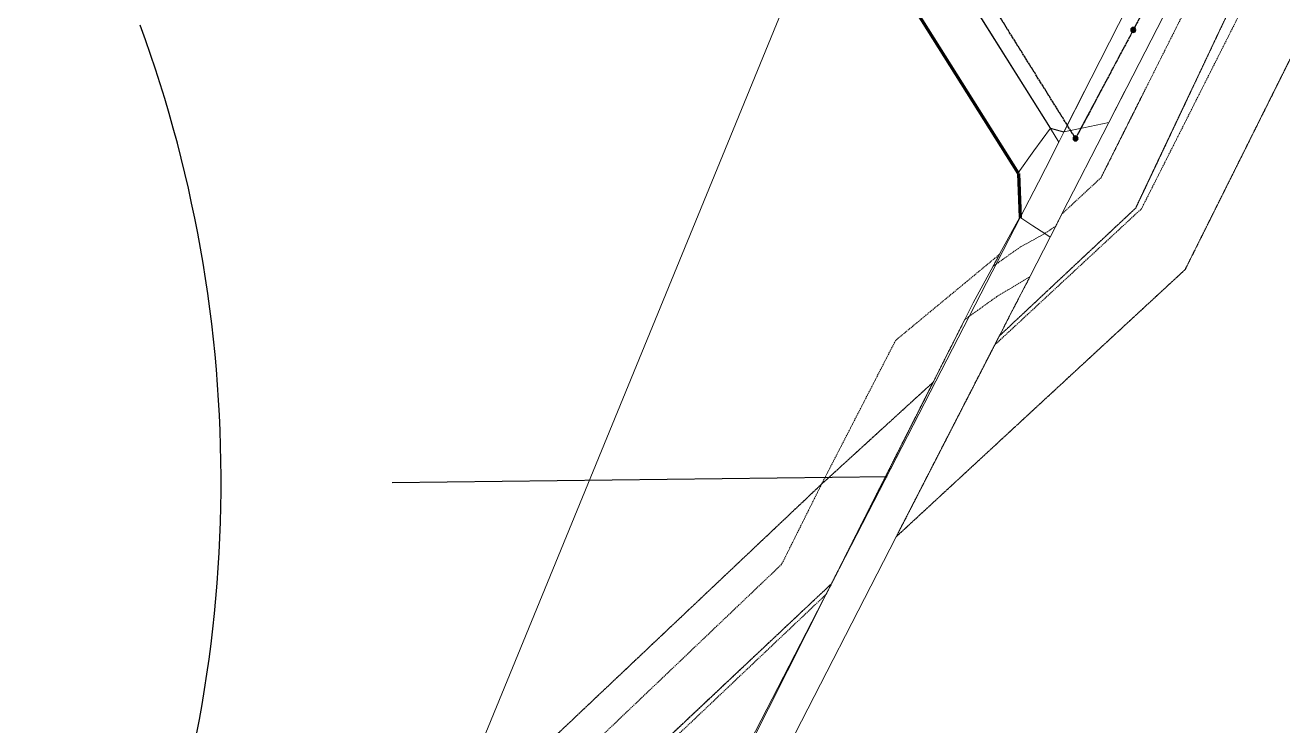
# Model space of a CAD drawing. Extents: x 294483 to 298733, y 6233899 to 6239242.
# Drawn here: x 296886.8 to 297382.7, y 6236645.3 to 6236921.4 of the extents above; entities that cross this region are included whole.
import ezdxf
from ezdxf.enums import TextEntityAlignment as Align

# ---------------------------------------------------------------- set-up
doc = ezdxf.new("R2010")
doc.units = 0
for name, pattern in [('Cable Exist OH', [1, 1, 0]), ('DASHED', [0.75, 0.5, -0.25]), ('HIDDEN', [9.525, 6.35, -3.175]), ('HIDDEN2', [0.1875, 0.125, -0.0625])]:
    doc.linetypes.add(name, pattern=pattern)
for name, color, linetype, lineweight in [('Cadastre Easements_SP_EXT', 9, 'Continuous', 5), ('Cadastre Land Parcels_SP_EXT', 9, 'Continuous', 5), ('Cadastre Other Property_SP_EXT', 9, 'HIDDEN', 5), ('Cadastre Roads_SP_EXT', 94, 'Continuous', 15)]:
    doc.layers.add(name, color=color, linetype=linetype, lineweight=lineweight)
doc.layers.add('Mains_HV_EXT', color=1, linetype='Continuous', lineweight=25, true_color=0xff0000)
doc.layers.add('Notes', color=7, linetype='Continuous')
doc.layers.add('SupportsOH_SP_TR_HV_LV_SL_EXT', color=7, linetype='Continuous')
doc.styles.add('POLE_LABEL', font='arial.ttf')
doc.styles.get("Standard").update_dxf_attribs({"font": 'isocp.shx'})

# ---------------------------------------------------------------- blocks, each defined once
blk = doc.blocks.new('POLE_EXT')
blk.add_hatch(color=256).paths.add_polyline_path([(-1, 0, 1), (1, 0, 1)])
blk.add_lwpolyline([(-1, 0, 1), (1, 0, 1)], format="xyb", close=True)
for tag, height, flags, p in [('pNumber', 2.5, 8, (-17.84, 2.07)), ('OWNED_BY', 0.2, 9, (1.35, -0.4)), ('PARENT', 0.2, 9, (1.35, -0.6)), ('SPECIAL_USE', 0.2, 9, (1.35, -0.8)), ('STATE', 0.2, 9, (1.35, -1)), ('USAGE', 0.2, 9, (1.35, -1.2)), ('cLV', 0.2, 9, (1.35, -1.4)), ('hDepth', 0.2, 9, (1.35, -1.6)), ('hDia', 0.2, 9, (1.35, -1.8)), ('cHV', 0.2, 9, (1.35, -2)), ('LBRACKET', 0.2, 9, (1.35, -2.2)), ('LExisting', 0.2, 9, (1.35, -2.4)), ('LANTNUMBER', 0.2, 9, (1.35, -2.6)), ('LOther', 0.2, 9, (1.35, -2.8)), ('LRemove', 0.2, 9, (1.35, -3)), ('LEGEND', 0.2, 9, (1.35, -3.2)), ('cLinedev', 0.2, 9, (1.35, -3.4)), ('LOCATION', 0.2, 9, (1.35, -3.6)), ('pExisting', 0.2, 9, (1.35, -3.8)), ('PFNUMBER', 0.2, 9, (1.35, -4)), ('NEWPFNUMBER', 0.2, 9, (1.35, -4.2)), ('pFooting', 0.2, 9, (1.35, -4.4)), ('pNew', 0.2, 9, (1.35, -4.6)), ('pRelocate', 0.2, 9, (1.35, -5)), ('pRemove', 0.2, 9, (1.35, -5.2)), ('pReplace', 0.2, 9, (1.35, -5.4)), ('pStay', 0.2, 9, (1.35, -5.6)), ('pType', 0.2, 9, (1.35, -5.8)), ('cspan', 0.2, 9, (1.35, -6)), ('STREETNAME', 0.2, 9, (1.35, -6.2)), ('SUBURB', 0.2, 9, (1.35, -6.4)), ('NOTES', 0.2, 9, (1.35, -6.6)), ('MAINTAINED_BY', 0.2, 9, (1.36, -6.81)), ('OPERATED_BY', 0.2, 9, (1.36, -7.01))]:
    blk.add_attdef(tag, text='', height=height, dxfattribs=dict(flags=flags)).set_placement(p, align=Align.MIDDLE_LEFT)
at = {"style": 'POLE_LABEL'}
for tag, height, flags, p in [('STRUCTURE_PLANT_NUMBER', 0.2, 9, (1.35, 0.03)), ('ASSET_NUM', 2.5, 8, (2, 2)), ('STREET_CODE', 0.2, 9, (1.35, -0.2))]:
    blk.add_attdef(tag, text='', height=height, dxfattribs=dict(at, flags=flags)).set_placement(p, align=Align.MIDDLE_LEFT)
at = {"flags": 1}
blk.add_attdef('Z', (1.35, -7.33), '', height=0.2, dxfattribs=at)

msp = doc.modelspace()

# ---------------------------------------------------------------- linework, layer by layer
at = {"layer": 'Cadastre Easements_SP_EXT', "linetype": 'DASHED'}
for points in [[(297533.31353, 6237293.89249), (297402.07684, 6237047.92571), (297404.03356, 6237045.53684), (297399.21967, 6237034.47582), (297395.98812, 6237024.58554), (297394.19782, 6237027.04886), (297311.02711, 6236861.3255), (297295.64647, 6236847.05305), (297293.17622, 6236842.24284), (297288.83128, 6236839.27227), (297279.26864, 6236834.04938), (297268.49716, 6236826.43242), (297271.05916, 6236831.13616), (297230.06481, 6236797.24178), (297200.86378, 6236740.57507), (297185.11871, 6236709.00183), (297046.42607, 6236576.87183)], [(297028.88637, 6236532.631), (297202.66079, 6236697.1676), (297204.75969, 6236701.32449), (297217.14618, 6236725.85921), (297244.84969, 6236780.73129), (297257.31496, 6236805.42182), (297269.97693, 6236814.51249), (297283.02669, 6236822.29565), (297275.99878, 6236808.81697), (297270.94447, 6236798.97712), (297269.11521, 6236795.41793), (297326.99681, 6236849.09525), (297407.51787, 6237008.72534), (297403.0301, 6237014.89933), (297401.31749, 6237017.25574), (297404.59383, 6237027.11118), (297409.89787, 6237038.37865), (297416.67692, 6237030.10512), (297546.17286, 6237273.42831)], [(297028.88637, 6236532.63106), (297202.66079, 6236697.16766), (297204.75969, 6236701.32455), (297217.14618, 6236725.85927), (297244.84969, 6236780.73135), (297257.31495, 6236805.42189), (297269.97693, 6236814.51255), (297283.02669, 6236822.29571), (297275.99878, 6236808.81704), (297270.94446, 6236798.97718), (297269.11521, 6236795.418), (297326.99681, 6236849.09531), (297350.32574, 6236895.34409)], [(297328.09981, 6236895.34409), (297311.02711, 6236861.32556), (297295.64647, 6236847.05311), (297293.17622, 6236842.2429), (297288.83128, 6236839.27233), (297279.26863, 6236834.04944), (297268.49716, 6236826.43248), (297271.05916, 6236831.13622), (297230.0648, 6236797.24184), (297200.86378, 6236740.57513), (297185.11871, 6236709.00189), (297046.42607, 6236576.8719)], [(297346.47217, 6236895.34409), (297326.87367, 6236853.9157), (297324.69601, 6236849.33357), (297270.94446, 6236798.97718), (297269.11521, 6236795.418), (297242.37036, 6236743.36349), (297230.28683, 6236719.84586), (297344.2026, 6236825.11805), (297379.25223, 6236895.34409)], [(296167.4161, 6235622.158), (296241.74002, 6235788.67015), (296241.74002, 6235788.67015), (296249.68894, 6235806.12718), (296272.82916, 6235825.83741), (296279.82613, 6235831.79867), (296302.84559, 6235851.23948), (296325.49133, 6235872.41886), (296483.1225, 6236022.67004), (296635.73875, 6236170.22158), (296938.47632, 6236450.61032), (297031.01751, 6236538.0656), (297131.76037, 6236632.73186), (297204.75969, 6236701.32455), (297217.14618, 6236725.85927), (297244.84969, 6236780.73135), (297200.86378, 6236740.57513), (297057.59702, 6236605.20125), (296904.07902, 6236460.04334), (296634.66928, 6236208.953), (296263.47989, 6235855.97373), (296227.9627, 6235824.53964), (296225.61408, 6235822.46087), (296146.8448, 6235650.83187)]]:
    msp.add_lwpolyline(points, dxfattribs=at)
msp.add_lwpolyline([(297344.2026, 6236825.11798), (297424.31033, 6236985.62321), (297407.51787, 6237008.72534), (297403.0301, 6237014.89933), (297326.87368, 6236853.91563), (297324.69601, 6236849.33351), (297270.94447, 6236798.97712), (297269.11521, 6236795.41793), (297242.37036, 6236743.36342), (297230.28684, 6236719.8458), (297344.2026, 6236825.11798)], close=True, dxfattribs=at)
at = {"layer": 'Cadastre Land Parcels_SP_EXT', "linetype": 'Continuous'}
msp.add_lwpolyline([(297416.94511, 6237490.69837), (297362.0554, 6237357.161), (297215.64452, 6237000.94214), (297291.07537, 6236880.78575), (297296.41348, 6236879.39522), (297389.84625, 6237062.85208), (297544.17252, 6236851.83579), (297550.99604, 6236883.86688), (297676.31335, 6237066.3376), (297682.73575, 6237056.16451), (297683.03219, 6237056.5976), (297416.94511, 6237490.69837)], close=True, dxfattribs=at)
for points in [[(297390.64204, 6237031.94), (297373.68704, 6236998.89397), (297314.13804, 6236883.04), (297295.64702, 6236847.05302), (297293.17601, 6236842.24296), (297290.92803, 6236837.86696), (297283.14601, 6236822.52403), (297283.02703, 6236822.29604), (297275.99902, 6236808.81701), (297270.94498, 6236798.97702), (297269.115, 6236795.41801), (297242.37, 6236743.36298), (297230.28698, 6236719.84601), (297140.66797, 6236545.41798)], [(296882.64079, 6236465.92283), (296904.07903, 6236460.04324), (296919.82344, 6236455.72527), (296938.47637, 6236450.61037), (296942.40081, 6236449.53289), (296990.01819, 6236436.47265), (297006.70422, 6236431.89729), (296985.30883, 6236355.56492), (297027.8249, 6236350.87534), (297202.66077, 6236697.16774), (297204.75982, 6236701.32458), (297217.14617, 6236725.85923), (297244.84958, 6236780.73137), (297257.3149, 6236805.42183), (297260.64186, 6236812.01101), (297268.49711, 6236826.43245), (297271.05911, 6236831.13634), (297279.0578, 6236845.82244), (297278.31333, 6236863.16796), (297258.06425, 6236895.34409)], [(297320.46232, 6236895.34409), (297314.13804, 6236883.04006), (297295.64702, 6236847.05309), (297293.176, 6236842.24302), (297290.92803, 6236837.86702), (297283.14601, 6236822.52409), (297283.02703, 6236822.2961), (297275.99902, 6236808.81707), (297270.94498, 6236798.97709), (297269.11499, 6236795.41808), (297242.37, 6236743.36305), (297230.28698, 6236719.84608), (297140.66797, 6236545.41804)], [(297281.93608, 6236895.34409), (297291.07536, 6236880.78581), (297296.41348, 6236879.39528), (297304.53605, 6236895.34409)]]:
    msp.add_lwpolyline(points, dxfattribs=at)
at = {"layer": 'Cadastre Other Property_SP_EXT', "linetype": 'HIDDEN2'}
for points in [[(297424.31007, 6236985.62301), (297403.03003, 6237014.89902), (297324.69598, 6236849.33303), (297270.94506, 6236798.97717), (297230.287, 6236719.84602), (297344.20297, 6236825.11798), (297424.31007, 6236985.62301)], [(296904.07896, 6236460.04309), (296938.47601, 6236450.61004), (297204.76003, 6236701.32509), (297244.84998, 6236780.73104), (297200.86393, 6236740.57486), (296904.07896, 6236460.04309)]]:
    msp.add_lwpolyline(points, close=True, dxfattribs=at)
msp.add_lwpolyline([(297346.4651, 6236895.34409), (297324.69597, 6236849.33309), (297270.94506, 6236798.97723), (297230.287, 6236719.84608), (297344.20296, 6236825.11805), (297379.25236, 6236895.34409)], dxfattribs=at)
at = {"layer": 'Cadastre Roads_SP_EXT', "linetype": 'Continuous'}
for points in [[(296935.88669, 6237373.5099), (296991.31753, 6237308.97226), (297095.12526, 6237143.96194), (297121.06234, 6237113.03276), (297205.25295, 6236979.26209), (297278.31333, 6236863.16785), (297284.59663, 6236871.84142), (297291.07536, 6236880.78582), (297215.6445, 6237000.94213), (297051.0984, 6237262.90571), (296967.23797, 6237396.40978)], [(297685.4528, 6236664.51428), (297592.63578, 6236792.10637), (297544.17252, 6236851.83584), (297389.84631, 6237062.85205), (297389.84631, 6237062.85205), (297296.41353, 6236879.39527), (297304.07582, 6236880.97374), (297314.13782, 6236883.04036), (297373.68733, 6236998.89405), (297390.64239, 6237031.93983), (297394.19793, 6237027.04875), (297395.98806, 6237024.58555), (297401.31758, 6237017.25582), (297403.03, 6237014.89938), (297407.51779, 6237008.72531), (297424.31036, 6236985.62329), (297541.91057, 6236823.84513), (297593.79629, 6236753.39012), (297672.62489, 6236645.35078)], [(297258.06423, 6236895.34409), (297278.31332, 6236863.16792), (297284.59663, 6236871.84148), (297291.07536, 6236880.78588), (297281.93611, 6236895.34409)], [(297304.53608, 6236895.34409), (297296.41353, 6236879.39533), (297304.07582, 6236880.9738), (297314.13782, 6236883.04042), (297320.46198, 6236895.34409)], [(297140.66798, 6236545.41806), (297230.28701, 6236719.8461), (297242.36997, 6236743.36307), (297269.11496, 6236795.41807), (297270.945, 6236798.97706), (297275.99901, 6236808.81705), (297283.027, 6236822.29604), (297283.14603, 6236822.52405), (297290.92798, 6236837.86708), (297288.83098, 6236839.27203), (297284.18698, 6236842.38507), (297279.05801, 6236845.82202), (297271.05901, 6236831.13607), (297268.49699, 6236826.43202), (297260.64202, 6236812.01107), (297257.31501, 6236805.42205), (297244.85004, 6236780.73106), (297217.14596, 6236725.8591), (297204.76002, 6236701.32503), (297202.661, 6236697.16804), (297027.82498, 6236350.87502)]]:
    msp.add_lwpolyline(points, dxfattribs=at)
at = {"layer": 'Mains_HV_EXT', "linetype": 'Cable Exist OH'}
for p, q in [((297368.76752, 6237004.57492), (297323.75892, 6236919.55591)), ((297300.98815, 6236876.79228), (297250.04676, 6236958.49151)), ((297323.75892, 6236919.55591), (297300.98815, 6236876.79228)), ((297300.98814, 6236876.79234), (297289.42069, 6236895.34409)), ((297310.86658, 6236895.34409), (297300.98814, 6236876.79234))]:
    msp.add_line(p, q, dxfattribs=at)
at = {"layer": 'Notes', "lineweight": 9}
for p, q in [((297291.08052, 6236880.66994), (297215.50331, 6237000.97535)), ((297206.06814, 6236977.98996), (296984.44632, 6236438.08875)), ((297296.41483, 6236879.28311), (297305.47866, 6236897.11138)), ((297294.41853, 6236875.35644), (297291.08052, 6236880.66994)), ((297291.08052, 6236880.66994), (297296.41483, 6236879.28311)), ((297294.41853, 6236875.35644), (297296.41483, 6236879.28311)), ((297289.10259, 6236864.90016), (297294.41853, 6236875.35644)), ((297286.41291, 6236859.60962), (297289.10259, 6236864.90016)), ((297279.18663, 6236845.60396), (297286.41291, 6236859.60962)), ((297279.18663, 6236845.60396), (297128.01729, 6236552.59676))]:
    msp.add_line(p, q, dxfattribs=at)
at = {"layer": 'Notes', "lineweight": 70}
for q in [(297206.06814, 6236977.98996), (297279.18663, 6236845.60396)]:
    msp.add_line((297278.44558, 6236862.95314), q, dxfattribs=at)
at = {"layer": 'Notes'}
msp.add_line((297031.49456, 6236741.17342), (297226.68544, 6236743.63213), dxfattribs=at)
msp.add_arc((296442.60433, 6236741.87199), 521.5, 337.6069524, 20.1376089, dxfattribs=at)

# ---------------------------------------------------------------- block references
at = {"layer": 'SupportsOH_SP_TR_HV_LV_SL_EXT', "zscale": 2}
for p in [(297323.75887, 6236919.55591), (297300.98812, 6236876.79218)]:
    msp.add_blockref('POLE_EXT', p, dxfattribs=at)

doc.saveas('drawing.dxf')
